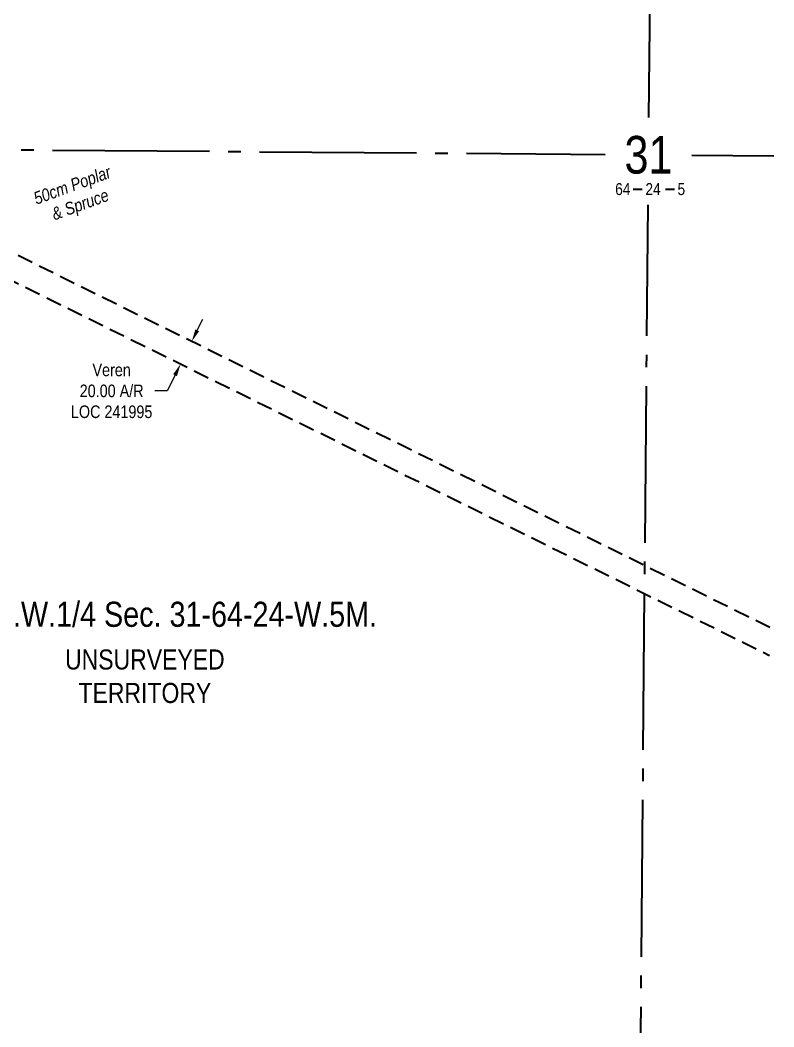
# Model space of a CAD drawing. Extents: x 454192 to 460119, y 6044068 to 6049303.
# Drawn here: x 459511 to 460112, y 6047697 to 6048500 of the extents above; entities that cross this region are included whole.
import ezdxf
from ezdxf.enums import TextEntityAlignment as Align

# ---------------------------------------------------------------- set-up
doc = ezdxf.new("R2010")
doc.units = 0
doc.header["$LTSCALE"] = 5
doc.header["$PDMODE"] = 34
doc.header["$PDSIZE"] = 0.03
doc.linetypes.add('foc-ACCESSROAD', pattern=[3.75, 2.5, -1.25])
doc.linetypes.add('foc-QUARTERLINE', pattern=[33, 25, -3, 2, -3])
doc.layers.get('Defpoints').update_dxf_attribs({"color": 9})
for name, color, linetype in [('10', 1, 'Continuous'), ('9', 3, 'Continuous'), ('C-AR', 13, 'foc-ACCESSROAD'), ('C-SYMBOL', 7, 'Continuous'), ('L-QSEC', 8, 'foc-QUARTERLINE'), ('L-SECLBL', 7, 'Continuous'), ('L-UNS-T', 3, 'Continuous'), ('T-BUSH-T', 110, 'Continuous')]:
    doc.layers.add(name, color=color, linetype=linetype)
doc.layers.add('C-RW-T', color=13, linetype='Continuous', lineweight=9)
doc.styles.add('175L', font='ARIALN.TTF', dxfattribs={"height": 20})
doc.styles.add('80CG', font='ARIALN.TTF', dxfattribs={"height": 10})
doc.styles.add('80L', font='ARIALN.TTF', dxfattribs={"height": 10})
doc.styles.add('SIMPLEX', font='ARIALN.TTF')
doc.dimstyles.new('Compass 5 000', dxfattribs={"dimscale": 5, "dimtxt": 9, "dimasz": 2, "dimexe": 0.2, "dimexo": 0.0625, "dimgap": 0.5, "dimtad": 0, "dimtih": 1, "dimtoh": 1, "dimzin": 0, "dimdsep": 46, "dimtxsty": '80CG', "dimcen": 0.1, "dimse1": 1, "dimse2": 1, "dimclrd": 256, "dimclrt": 256, "dimaunit": 1, "dimadec": 4, "dimazin": 0, "dimtfac": 0.06, "dimtofl": 0, "dimtmove": 0, "dimatfit": 1, "dimfxl": 0.2, "dimtolj": 1, "dimtzin": 0, "dimlwd": -1, "dimarcsym": 0})

# ---------------------------------------------------------------- blocks, each defined once
blk = doc.blocks.new('L-SECLBL')
at = {"layer": '9', "color": 7}
for p, q in [((-5.08, -27.83), (-12.29, -27.83)), ((20.7, -27.83), (13.5, -27.83))]:
    blk.add_line(p, q, dxfattribs=at)
at = {"layer": '10', "color": 2, "style": 'SIMPLEX'}
blk.add_attdef('SEC', text='', height=30, dxfattribs=at).set_placement((0, 0), align=Align.MIDDLE)
at = {"layer": '10', "color": 5, "style": '80L'}
blk.add_attdef('TWP', text='', height=9.5, dxfattribs=at).set_placement((-14.43, -27.37), align=Align.MIDDLE_RIGHT)
blk.add_attdef('RGE', text='', height=9.5, dxfattribs=at).set_placement((3.62, -27.37), align=Align.MIDDLE_CENTER)
blk.add_attdef('MER', text='', height=9.5, dxfattribs=at).set_placement((23.17, -27.37), align=Align.MIDDLE_LEFT)
blk = doc.blocks.new('*D444')
at = {"layer": 'C-RW-T', "transparency": 16777216}
for p, q in [((459652.33, 6048252.85), (459656.76, 6048261.81)), ((459634.59, 6048217), (459628.39, 6048204.47)), ((459628.39, 6048204.47), (459618.39, 6048204.47))]:
    blk.add_line(p, q, dxfattribs=at)
for points in [[(459650.84, 6048253.59), (459653.82, 6048252.11), (459647.9, 6048243.89)], [(459633.1, 6048217.74), (459636.09, 6048216.26), (459639.03, 6048225.96)]]:
    blk.add_solid(points, dxfattribs=at)
at = {"layer": 'Defpoints', "color": 0, "transparency": 16777216}
for p in [(459659.61, 6048238.09), (459639.03, 6048225.96), (459650.74, 6048220.17)]:
    blk.add_point(p, dxfattribs=at)
at = {"layer": 'C-RW-T', "transparency": 16777216, "insert": (459584.06, 6048204.47), "char_height": 10, "attachment_point": 5, "style": '80CG'}
blk.add_mtext('\\A1;Veren\\P20.00 A/R\\PLOC 241995', dxfattribs=at)

msp = doc.modelspace()

# ---------------------------------------------------------------- linework, layer by layer
at = {"layer": 'C-AR', "flags": 128}
msp.add_lwpolyline([(460108.806, 6048015.859), (459464.204, 6048334.766), (459455.336, 6048316.84), (460108.612, 6047993.641)], dxfattribs=at)
at = {"layer": 'L-QSEC'}
for p, q in [((460019.079, 6049196.467), (460012.218, 6048422.468)), ((460005.081, 6047588.39), (460011.751, 6048352.795))]:
    msp.add_line(p, q, dxfattribs=at)
at = {"layer": 'L-QSEC', "flags": 128}
for points in [[(459207.028, 6048399.084), (459977.499, 6048393.065)], [(460046.779, 6048392.522), (460112.08, 6048392.01)]]:
    msp.add_lwpolyline(points, dxfattribs=at)

# ---------------------------------------------------------------- block references
at = {"layer": 'L-SECLBL', "color": 3}
msp.add_blockref('L-SECLBL', (460012.1, 6048392.793), dxfattribs=at).add_auto_attribs({'SEC': '31', 'TWP': '64', 'RGE': '24', 'MER': '5'})

# ---------------------------------------------------------------- texts
at = {"layer": 'C-SYMBOL', "color": 3, "style": '175L'}
msp.add_text('Theor. S.W.1/4 Sec. 31-64-24-W.5M.', height=20, dxfattribs=at).set_placement((459606.626, 6048010.405), align=Align.BOTTOM_CENTER)
at = {"layer": 'L-UNS-T', "color": 3, "insert": (459610.543, 6047976.902), "char_height": 16, "attachment_point": 5, "style": '80L'}
msp.add_mtext_dynamic_manual_height_columns('UNSURVEYED TERRITORY', width=126.41375, gutter_width=47.5, heights=[0], dxfattribs=at)
at = {"layer": 'T-BUSH-T', "linetype": 'Continuous', "insert": (459517.631, 6048361.181), "char_height": 9.99482, "attachment_point": 1, "rotation": 20, "style": '80L'}
msp.add_mtext_dynamic_manual_height_columns('\\pi3.2784;{\\fArial Narrow|b0|i1|c0|p34;50cm Poplar \\P\\pi12.561;& Spruce}', width=71.0322, gutter_width=50, heights=[0], dxfattribs=at)

# ---------------------------------------------------------------- dimensions: what is measured, and where the dimension line sits
at = {"layer": 'C-RW-T'}
dim = msp.add_linear_dim(base=(459639.027, 6048225.961), p1=(459659.61, 6048238.092), p2=(459650.742, 6048220.166), angle=243.676787, text='Veren\\P20.00 A/R\\PLOC 241995', dimstyle='Compass 5 000', dxfattribs=at)
dim.commit()
dim.dimension.update_dxf_attribs({"geometry": '*D444', "text_midpoint": (459584.06, 6048204.471), "dimtype": 161})

doc.saveas('drawing.dxf')
